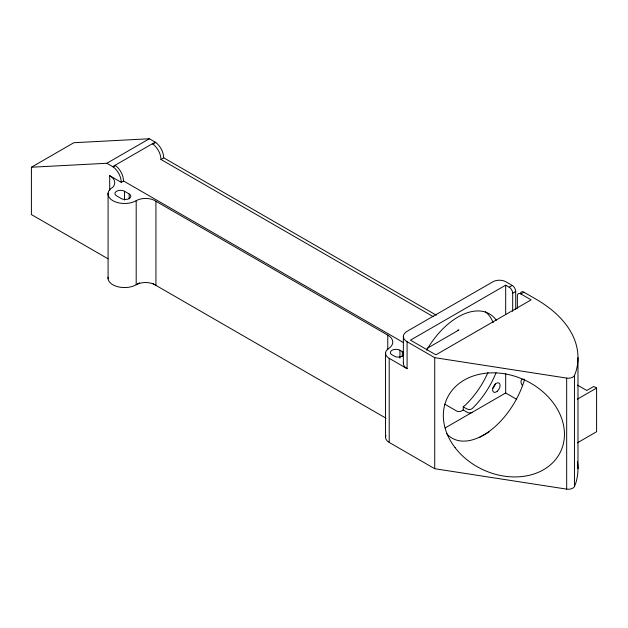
<?xml version="1.0" encoding="UTF-8"?>
<svg xmlns="http://www.w3.org/2000/svg" width="628" height="628" viewBox="0 0 628 628"><rect width="100%" height="100%" fill="white"/><g stroke="black" fill="none" stroke-linecap="round" stroke-linejoin="round"><path stroke-width="0.94" d="M517.354 308.364L517.354 295.953A4.953 2.857 60 0 1 520.855 293.935L523.885 292.177L536.022 299.187A143.255 82.708 0 0 1 575.805 372.035L574.455 375.56L574.455 486.598A6.382 3.682 0 0 1 566.676 489.126L434.725 468.716L389.211 442.434A12.544 7.246 0 0 1 385.969 435.44M444.773 404.165L456.666 411.034A3.297 1.908 0 0 0 461.337 411.034L463.205 409.958L463.252 406.74L465.631 404.825A62.714 36.212 -60 0 0 488.011 372.467M574.455 486.598L575.805 483.073A143.255 82.708 0 0 0 577.438 461.502M445.166 427.919L505.681 392.979L505.681 373.377M31.4 170.91L31.4 167.229L73.829 142.729L149.315 138.757L155.713 142.423A13.353 7.709 60 0 1 163.147 153.703L163.743 157.832L436.295 315.178M31.4 167.229L106.87 163.264L149.315 138.757M112.718 166.64L155.171 142.132M106.87 163.264L113.236 166.946L115.544 165.611A13.353 7.709 60 0 1 122.978 176.892L123.598 181.005L403.584 342.66M152.4 143.733L152.918 144.032L155.713 142.423M109.696 190.347L109.696 175.683L121.259 182.356L123.598 181.005M152.918 144.032A13.353 7.709 60 0 1 160.941 159.449L163.743 157.832M139.597 282.812L136.198 284.774A16.501 9.53 0 0 1 117.554 286.666A16.501 9.53 0 0 1 108.087 277.199M512.684 311.394L512.684 293.26A4.953 2.857 60 0 0 509.182 287.192L505.681 285.175L410.453 340.156L435.895 354.844L531.123 299.862L520.855 293.935M509.182 287.192L512.22 285.442A4.953 2.857 60 0 1 515.721 291.51L515.721 309.643M512.684 293.26L515.721 291.51M427.024 348.414L458.997 329.951L457.349 330.391M479.714 437.347L488.984 431.993M577.305 399.204L596.6 388.065L596.6 431.726L577.305 442.866M512.22 285.442L505.807 281.744A9.075 5.236 0 0 0 492.98 281.736L407.085 331.317A12.733 7.348 0 0 0 407.085 341.711L434.725 357.67L566.676 378.087A6.382 3.682 0 0 0 574.455 375.56M596.6 388.065L593.79 386.448L586.795 390.49L577.501 385.121M160.941 159.449L433.289 316.685M505.681 392.979L516.703 399.345M109.696 175.683A17.192 9.922 0 0 1 112.859 187.207A16.501 9.53 0 0 0 112.859 200.685A16.501 9.53 0 0 0 136.198 200.685A13.282 7.669 0 0 1 155.932 201.29L387.782 335.156A17.011 9.82 0 0 1 389.211 348.108A12.544 7.246 0 0 0 389.211 358.345L389.211 442.434M129.172 193.958A5.613 3.242 0 0 1 129.172 198.542A5.613 3.242 0 0 1 121.235 198.542L116.565 195.842A5.613 3.242 0 0 1 116.565 191.265A5.613 3.242 0 0 1 124.501 191.265L129.172 193.958L129.172 198.848M403.733 354.741A5.613 3.242 0 0 1 394.345 356.194L392.013 354.844A5.613 3.242 0 0 1 392.013 350.259A5.613 3.242 0 0 1 399.95 350.259L402.281 351.609A5.613 3.242 0 0 1 403.733 353.062M389.211 358.345L407.085 368.667L407.085 341.711M463.252 406.74C465.717 408.404 469.281 410.995 472.17 408.593A62.714 36.212 -60 0 0 496.057 372.679M463.205 409.958L467.405 412.384A3.297 1.876 0.8 0 0 472.068 412.431M152.73 283.534L386.087 418.264M108.016 258.799L31.4 214.564L31.4 171.444M115.034 165.305L115.544 165.611M577.988 357.67L577.988 468.716M566.676 378.087L566.676 489.126M505.681 285.175L505.681 314.573M434.725 357.67L434.725 468.716M403.357 336.514L403.357 363.471M402.281 351.609L402.281 356.5M399.95 350.259L399.95 358.086M387.782 335.156L387.782 349.82M385.537 353.226L385.537 437.316M155.932 201.29L155.932 285.379A13.282 7.669 0 0 0 136.198 284.774L136.198 200.685M124.501 191.265L124.501 200.065M108.087 193.11L108.087 278.863M426.64 350.196A62.714 36.212 -60 0 1 496.34 320.225M485.311 311.724A62.714 36.212 -60 0 1 493.129 322.643M524.647 379.179A62.706 36.204 -60 0 1 488.097 432.143A62.706 36.204 -60 0 1 446.634 433.626M520.557 293.048A4.953 2.857 60 0 1 523.885 292.177M113.236 166.946A13.353 7.709 60 0 1 121.259 182.356M407.085 368.667A12.733 7.348 0 0 1 403.466 362.505M522.614 385.804A4.624 2.669 60 0 1 521.091 380.686A4.624 2.669 60 0 1 524.247 379.712M495.296 383.936A5.283 3.046 -60 0 1 492.65 388.504M497.313 391.197A5.283 3.046 -60 0 0 498.985 383.017A5.283 3.046 -60 0 0 492.737 388.559A5.283 3.046 -60 0 0 497.313 391.197M455.065 447.631A62.706 49.455 24.9 0 0 559.336 454.068A62.706 49.455 24.9 0 0 497.266 372.977A62.706 49.455 24.9 0 0 455.065 447.631"/></g></svg>
